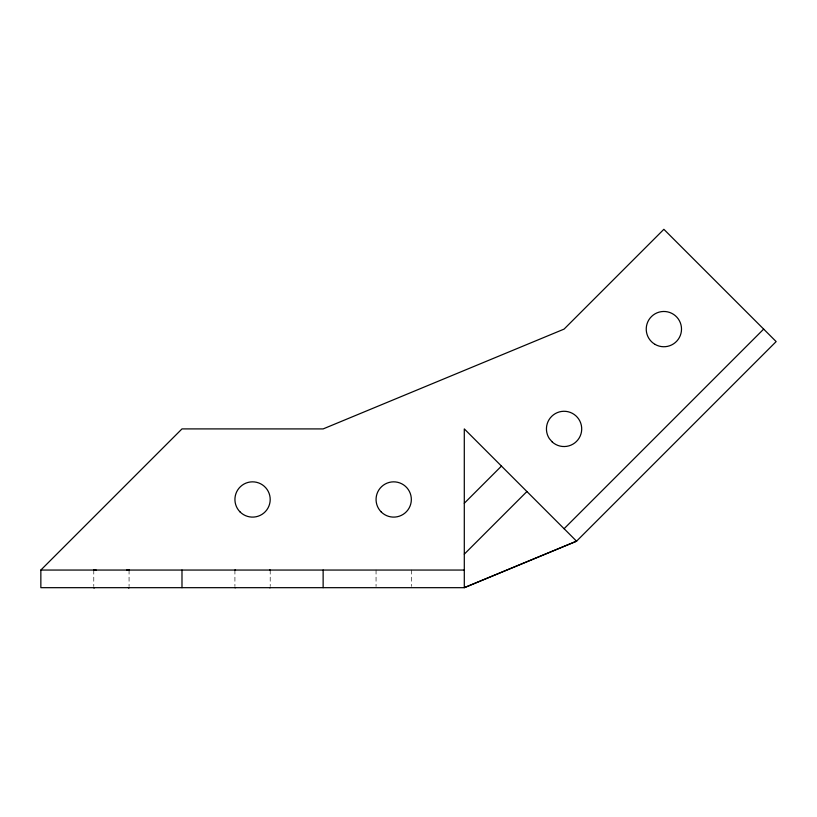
<?xml version="1.0" encoding="UTF-8"?>
<svg xmlns="http://www.w3.org/2000/svg" width="817" height="817" viewBox="0 0 817 817"><rect width="100%" height="100%" fill="white"/><g stroke="black" fill="none" stroke-linecap="round" stroke-linejoin="round"><path stroke-width="0.61" stroke-dasharray="4.08 3.06" d="M411.339 570.021L411.339 586.422M376.055 570.021L376.055 586.422M270.202 570.041L270.202 586.422M234.918 570.041L234.918 586.422M129.066 570.041L129.066 586.422M93.781 570.041L93.781 586.422"/><path stroke-width="1.23" d="M464.291 503.252L501.464 466.078M464.291 554.151L526.914 491.528M464.27 570.052L40.85 570.052L181.987 428.905L323.134 428.915L564.067 329.108L663.874 229.311L776.15 341.588L576.547 541.191L564.098 528.701L763.67 329.108M564.067 528.711L464.291 428.894L464.301 587.678L576.547 541.191L464.301 587.678L40.85 587.678L40.85 570.041M94.374 570.041L93.781 570.041L96.14 570.041M128.463 570.041L129.066 570.041L126.696 570.041M234.918 570.041L235.521 570.041M269.6 570.041L270.202 570.041M234.918 587.689L235.521 587.689M269.6 587.689L270.202 587.689M323.134 570.021L323.134 587.668M181.987 570.041L181.987 587.678M94.374 587.689L93.781 587.689L94.374 587.689M129.066 587.689L128.463 587.689L129.066 587.689M552.312 442.058L549.31 438.566A17.647 17.647 0 0 1 561.555 411.451A17.647 17.647 0 0 1 580.958 434.011A17.647 17.647 0 0 1 552.312 442.058M240.086 511.953A17.647 17.647 0 0 0 269.6 504.048A17.647 17.647 0 0 0 247.99 482.438A17.647 17.647 0 0 0 240.086 511.953M381.222 511.953A17.647 17.647 0 0 0 410.737 504.048A17.647 17.647 0 0 0 389.137 482.438A17.647 17.647 0 0 0 381.222 511.953M655.05 344.386A17.647 17.647 0 0 0 681.511 329.108A17.647 17.647 0 0 0 655.05 313.83A17.647 17.647 0 0 0 655.05 344.386"/></g></svg>
